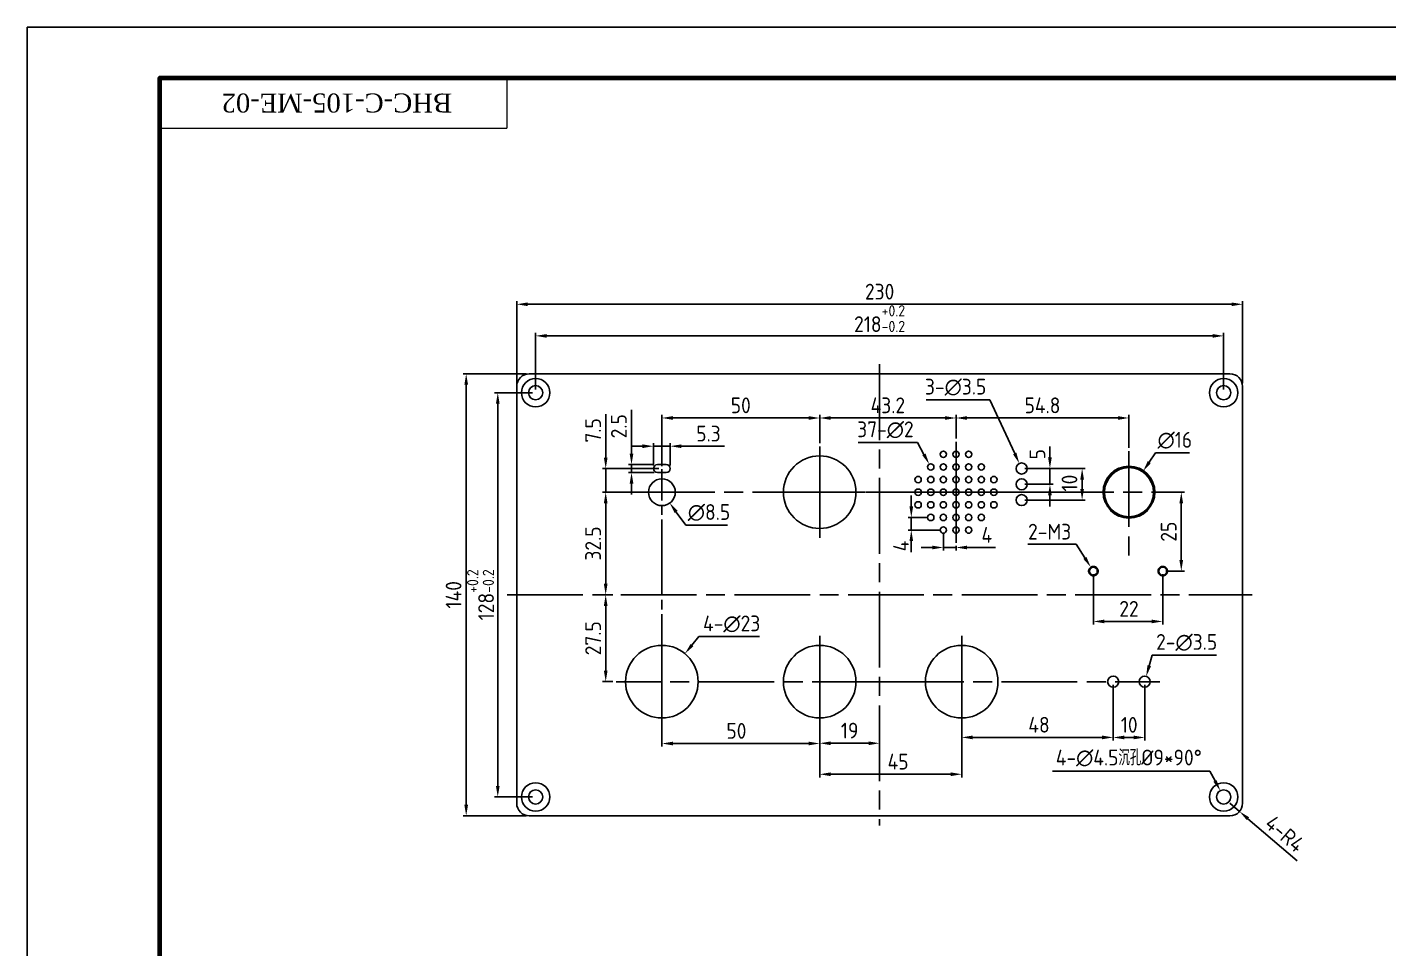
# Model space of a CAD drawing. Header units: millimetres. Extents: x 766 to 1606, y -57 to 537.
# Drawn here: x 765.9 to 1197.3, y 245.5 to 537.3 of the extents above; entities that cross this region are included whole.
import ezdxf
from ezdxf.enums import TextEntityAlignment as Align

# ---------------------------------------------------------------- set-up
doc = ezdxf.new("R2010")
doc.units = ezdxf.units.MM
doc.header["$LTSCALE"] = 2
for name, pattern in [('AM_ISO08W050', [18, 12, -1.5, 3, -1.5]), ('AM_ISO08W050x2', [9, 6, -0.75, 1.5, -0.75]), ('HIDDEN', [9.525, 6.35, -3.175])]:
    doc.linetypes.add(name, pattern=pattern)
doc.layers.get('Defpoints').update_dxf_attribs({"lineweight": 50})
doc.layers.add('02___PRT_ALL_AXES', color=7, linetype='Continuous')
doc.layers.add('DEFAULT_2', color=8, linetype='HIDDEN')
for name, color, linetype, lineweight in [('AM_0', 7, 'Continuous', 50), ('AM_5', 3, 'Continuous', 25), ('AM_6', 2, 'Continuous', 35), ('AM_7', 4, 'AM_ISO08W050', 25), ('AM_8', 1, 'Continuous', 25)]:
    doc.layers.add(name, color=color, linetype=linetype, lineweight=lineweight)
doc.styles.get("Standard").update_dxf_attribs({"font": 'ISOCP.SHX', "bigfont": 'gbcbig.shx'})
doc.styles.add('tnr', font='TIMES.TTF')
doc.dimstyles.new('AM_ISO$0', dxfattribs={"dimtxt": 5, "dimasz": 3.5, "dimexe": 1, "dimexo": 1, "dimgap": 1.5, "dimtad": 1, "dimdsep": 46, "dimtxsty": 'Standard', "dimcen": 0, "dimclrd": 256, "dimclre": 256, "dimclrt": 2, "dimadec": 0, "dimazin": 2, "dimtp": 0.1, "dimtm": 0.1, "dimtfac": 0.71, "dimtmove": 0, "dimatfit": 3, "dimfxl": 1, "dimlwd": -1, "dimlwe": -1, "dimarcsym": 1})
doc.dimstyles.new('AM_ISO$3', dxfattribs={"dimtxt": 5, "dimasz": 3.5, "dimexe": 1, "dimexo": 1, "dimgap": 1.5, "dimtad": 1, "dimtoh": 1, "dimdsep": 46, "dimtxsty": 'Standard', "dimcen": 0, "dimclrd": 256, "dimclre": 256, "dimclrt": 2, "dimadec": 0, "dimazin": 2, "dimtp": 0.1, "dimtm": 0.1, "dimtfac": 0.71, "dimtofl": 0, "dimtmove": 0, "dimatfit": 0, "dimfxl": 1, "dimlwd": -1, "dimlwe": -1, "dimarcsym": 1})
doc.dimstyles.new('AM_ISO$4', dxfattribs={"dimtxt": 5, "dimasz": 3.5, "dimexe": 1, "dimexo": 1, "dimgap": 1.5, "dimtad": 1, "dimdsep": 46, "dimtxsty": 'Standard', "dimcen": 0, "dimclrd": 256, "dimclre": 256, "dimclrt": 2, "dimadec": 0, "dimazin": 2, "dimtp": 0.1, "dimtm": 0.1, "dimtfac": 0.71, "dimtmove": 0, "dimatfit": 3, "dimfxl": 1, "dimlwd": -1, "dimlwe": -1, "dimarcsym": 1})

# ---------------------------------------------------------------- blocks, each defined once
blk = doc.blocks.new('*D9')
at = {"layer": 'AM_5', "linetype": 'ByBlock'}
for p, q in [((1017.01, 343.6), (1017.01, 309.52)), ((967.01, 340.6), (967.01, 309.52)), ((970.51, 310.52), (1013.51, 310.52))]:
    blk.add_line(p, q, dxfattribs=at)
at = {"layer": 'AM_5'}
for points in [[(970.51, 311.1), (970.51, 309.93), (967.01, 310.52)], [(1013.51, 311.1), (1013.51, 309.93), (1017.01, 310.52)]]:
    blk.add_solid(points, dxfattribs=at)
at = {"layer": 'Defpoints', "color": 0}
for p in [(967.01, 341.6), (1017.01, 344.6), (1017.01, 310.52)]:
    blk.add_point(p, dxfattribs=at)
at = {"layer": 'AM_5', "color": 2, "insert": (990.63, 314.52), "char_height": 5, "attachment_point": 5}
blk.add_mtext('50', dxfattribs=at)
blk = doc.blocks.new('*D10')
at = {"layer": 'AM_5', "linetype": 'ByBlock'}
for p, q in [((1017.01, 343.6), (1017.01, 299.78)), ((1062.01, 343.6), (1062.01, 299.78)), ((1020.51, 300.78), (1058.51, 300.78))]:
    blk.add_line(p, q, dxfattribs=at)
at = {"layer": 'AM_5'}
for points in [[(1020.51, 301.37), (1020.51, 300.2), (1017.01, 300.78)], [(1058.51, 301.37), (1058.51, 300.2), (1062.01, 300.78)]]:
    blk.add_solid(points, dxfattribs=at)
at = {"layer": 'Defpoints', "color": 0}
for p in [(1017.01, 344.6), (1062.01, 344.6), (1062.01, 300.78)]:
    blk.add_point(p, dxfattribs=at)
at = {"layer": 'AM_5', "color": 2, "insert": (1041.85, 304.78), "char_height": 5, "attachment_point": 5}
blk.add_mtext('45', dxfattribs=at)
blk = doc.blocks.new('*D11')
at = {"layer": 'AM_5', "linetype": 'ByBlock'}
for p, q in [((1062.01, 343.6), (1062.01, 311.45)), ((1110.01, 329.1), (1110.01, 311.45)), ((1065.51, 312.45), (1106.51, 312.45))]:
    blk.add_line(p, q, dxfattribs=at)
at = {"layer": 'AM_5'}
for points in [[(1065.51, 313.03), (1065.51, 311.86), (1062.01, 312.45)], [(1106.51, 313.03), (1106.51, 311.86), (1110.01, 312.45)]]:
    blk.add_solid(points, dxfattribs=at)
at = {"layer": 'Defpoints', "color": 0}
for p in [(1062.01, 344.6), (1110.01, 330.1), (1110.01, 312.45)]:
    blk.add_point(p, dxfattribs=at)
at = {"layer": 'AM_5', "color": 2, "insert": (1086.51, 316.45), "char_height": 5, "attachment_point": 5}
blk.add_mtext('48', dxfattribs=at)
blk = doc.blocks.new('*D12')
at = {"layer": 'AM_5', "linetype": 'ByBlock'}
for p, q in [((1110.01, 329.1), (1110.01, 311.43)), ((1120.01, 329.1), (1120.01, 311.43)), ((1113.51, 312.43), (1116.51, 312.43))]:
    blk.add_line(p, q, dxfattribs=at)
at = {"layer": 'AM_5'}
for points in [[(1113.51, 313.01), (1113.51, 311.85), (1110.01, 312.43)], [(1116.51, 313.01), (1116.51, 311.85), (1120.01, 312.43)]]:
    blk.add_solid(points, dxfattribs=at)
at = {"layer": 'Defpoints', "color": 0}
for p in [(1110.01, 330.1), (1120.01, 330.1), (1120.01, 312.43)]:
    blk.add_point(p, dxfattribs=at)
at = {"layer": 'AM_5', "color": 2, "insert": (1115.09, 316.43), "char_height": 5, "attachment_point": 5}
blk.add_mtext('10', dxfattribs=at)
blk = doc.blocks.new('*D13')
at = {"layer": 'AM_5', "linetype": 'ByBlock', "transparency": 16777216}
for p, q in [((967.01, 398.35), (967.01, 414.6)), ((1017.01, 405.6), (1017.01, 414.6)), ((970.51, 413.6), (1013.51, 413.6))]:
    blk.add_line(p, q, dxfattribs=at)
at = {"layer": 'AM_5', "transparency": 16777216}
for points in [[(970.51, 414.18), (970.51, 413.01), (967.01, 413.6)], [(1013.51, 414.18), (1013.51, 413.01), (1017.01, 413.6)]]:
    blk.add_solid(points, dxfattribs=at)
at = {"layer": 'Defpoints', "color": 0, "transparency": 16777216}
for p in [(1017.01, 413.6), (1017.01, 404.6), (967.01, 397.35)]:
    blk.add_point(p, dxfattribs=at)
at = {"layer": 'AM_5', "color": 2, "transparency": 16777216, "insert": (992.01, 417.6), "char_height": 5, "attachment_point": 5}
blk.add_mtext('50', dxfattribs=at)
blk = doc.blocks.new('*D14')
at = {"layer": 'AM_5', "linetype": 'ByBlock', "transparency": 16777216}
for p, q in [((1017.01, 405.6), (1017.01, 414.6)), ((1060.21, 407.1), (1060.21, 414.6)), ((1020.51, 413.6), (1056.71, 413.6))]:
    blk.add_line(p, q, dxfattribs=at)
at = {"layer": 'AM_5', "transparency": 16777216}
for points in [[(1020.51, 414.18), (1020.51, 413.01), (1017.01, 413.6)], [(1056.71, 414.18), (1056.71, 413.01), (1060.21, 413.6)]]:
    blk.add_solid(points, dxfattribs=at)
at = {"layer": 'Defpoints', "color": 0, "transparency": 16777216}
for p in [(1060.21, 413.6), (1060.21, 406.1), (1017.01, 404.6)]:
    blk.add_point(p, dxfattribs=at)
at = {"layer": 'AM_5', "color": 2, "transparency": 16777216, "insert": (1038.61, 417.6), "char_height": 5, "attachment_point": 5}
blk.add_mtext('43.2', dxfattribs=at)
blk = doc.blocks.new('*D15')
at = {"layer": 'AM_5', "linetype": 'ByBlock'}
for p, q in [((1082.01, 397.6), (1101.17, 397.6)), ((1100.17, 394.1), (1100.17, 391.1)), ((1082.01, 387.6), (1101.17, 387.6))]:
    blk.add_line(p, q, dxfattribs=at)
at = {"layer": 'AM_5'}
for points in [[(1099.59, 394.1), (1100.75, 394.1), (1100.17, 397.6)], [(1099.59, 391.1), (1100.75, 391.1), (1100.17, 387.6)]]:
    blk.add_solid(points, dxfattribs=at)
at = {"layer": 'Defpoints', "color": 0}
for p in [(1081.01, 397.6), (1081.01, 387.6), (1100.17, 387.6)]:
    blk.add_point(p, dxfattribs=at)
at = {"layer": 'AM_5', "color": 2, "insert": (1096.17, 392.99), "char_height": 5, "attachment_point": 5, "rotation": 90}
blk.add_mtext('10', dxfattribs=at)
blk = doc.blocks.new('*D16')
at = {"layer": 'AM_5', "linetype": 'ByBlock'}
for p, q in [((1089.97, 401.1), (1089.97, 404.6)), ((1082.01, 397.6), (1090.97, 397.6)), ((1089.97, 392.6), (1089.97, 397.6)), ((1082.01, 392.6), (1090.97, 392.6)), ((1089.97, 389.1), (1089.97, 385.6))]:
    blk.add_line(p, q, dxfattribs=at)
at = {"layer": 'AM_5'}
for points in [[(1089.38, 401.1), (1090.55, 401.1), (1089.97, 397.6)], [(1089.38, 389.1), (1090.55, 389.1), (1089.97, 392.6)]]:
    blk.add_solid(points, dxfattribs=at)
at = {"layer": 'Defpoints', "color": 0}
for p in [(1081.01, 397.6), (1089.97, 397.6), (1081.01, 392.6)]:
    blk.add_point(p, dxfattribs=at)
at = {"layer": 'AM_5', "color": 2, "insert": (1086.01, 402.13), "char_height": 5, "attachment_point": 5, "rotation": 90}
blk.add_mtext('5', dxfattribs=at)
blk = doc.blocks.new('*D17')
at = {"layer": 'AM_5', "linetype": 'ByBlock', "transparency": 16777216}
for p, q in [((976.55, 341.67), (978.77, 344.37)), ((978.77, 344.37), (997.98, 344.37))]:
    blk.add_line(p, q, dxfattribs=at)
at = {"layer": 'AM_5', "transparency": 16777216}
blk.add_solid([(976.1, 342.04), (977, 341.3), (974.32, 338.97)], dxfattribs=at)
at = {"layer": 'Defpoints', "color": 0, "transparency": 16777216}
for p in [(974.32, 338.97), (959.7, 321.22)]:
    blk.add_point(p, dxfattribs=at)
at = {"layer": 'AM_5', "color": 2, "transparency": 16777216, "insert": (989.13, 348.38), "char_height": 5, "attachment_point": 5}
blk.add_mtext('4-∅23', dxfattribs=at)
blk = doc.blocks.new('*D18')
at = {"layer": 'AM_5', "linetype": 'ByBlock'}
for p, q in [((971.56, 383.82), (974.58, 379.65)), ((974.58, 379.65), (987.79, 379.65))]:
    blk.add_line(p, q, dxfattribs=at)
at = {"layer": 'AM_5'}
blk.add_solid([(972.03, 384.16), (971.09, 383.48), (969.51, 386.65)], dxfattribs=at)
at = {"layer": 'Defpoints', "color": 0}
for p in [(964.52, 393.54), (969.51, 386.65)]:
    blk.add_point(p, dxfattribs=at)
at = {"layer": 'AM_5', "color": 2, "insert": (981.94, 383.65), "char_height": 5, "attachment_point": 5}
blk.add_mtext('∅8.5', dxfattribs=at)
blk = doc.blocks.new('*D19')
at = {"layer": 'AM_5', "linetype": 'ByBlock', "transparency": 16777216}
for p, q in [((1121.43, 335.15), (1122.37, 338.52)), ((1122.37, 338.52), (1142.7, 338.52))]:
    blk.add_line(p, q, dxfattribs=at)
at = {"layer": 'AM_5', "transparency": 16777216}
blk.add_solid([(1120.86, 335.31), (1121.99, 334.99), (1120.48, 331.78)], dxfattribs=at)
at = {"layer": 'Defpoints', "color": 0, "transparency": 16777216}
for p in [(1119.54, 328.41), (1120.48, 331.78)]:
    blk.add_point(p, dxfattribs=at)
at = {"layer": 'AM_5', "color": 2, "transparency": 16777216, "insert": (1133.29, 342.52), "char_height": 5, "attachment_point": 5}
blk.add_mtext('2-∅3.5', dxfattribs=at)
blk = doc.blocks.new('*D20')
at = {"layer": 'AM_5', "linetype": 'ByBlock', "transparency": 16777216}
for p, q in [((1056.21, 377.1), (1056.21, 371.59)), ((1052.71, 372.59), (1049.21, 372.59)), ((1056.21, 372.59), (1060.21, 372.59)), ((1060.21, 373.1), (1060.21, 371.59)), ((1063.71, 372.59), (1072.71, 372.59))]:
    blk.add_line(p, q, dxfattribs=at)
at = {"layer": 'AM_5', "transparency": 16777216}
for points in [[(1052.71, 373.17), (1052.71, 372), (1056.21, 372.59)], [(1063.71, 373.17), (1063.71, 372), (1060.21, 372.59)]]:
    blk.add_solid(points, dxfattribs=at)
at = {"layer": 'Defpoints', "color": 0, "transparency": 16777216}
for p in [(1056.21, 378.1), (1060.21, 374.1), (1060.21, 372.59)]:
    blk.add_point(p, dxfattribs=at)
at = {"layer": 'AM_5', "color": 2, "transparency": 16777216, "insert": (1069.96, 376.59), "char_height": 5, "attachment_point": 5}
blk.add_mtext('4', dxfattribs=at)
blk = doc.blocks.new('*D21')
at = {"layer": 'AM_5', "linetype": 'ByBlock', "transparency": 16777216}
for p, q in [((1046.04, 385.6), (1046.04, 389.1)), ((1051.21, 382.1), (1045.04, 382.1)), ((1046.04, 378.1), (1046.04, 382.1)), ((1055.21, 378.1), (1045.04, 378.1)), ((1046.04, 374.6), (1046.04, 371.1))]:
    blk.add_line(p, q, dxfattribs=at)
at = {"layer": 'AM_5', "transparency": 16777216}
for points in [[(1045.46, 385.6), (1046.63, 385.6), (1046.04, 382.1)], [(1045.46, 374.6), (1046.63, 374.6), (1046.04, 378.1)]]:
    blk.add_solid(points, dxfattribs=at)
at = {"layer": 'Defpoints', "color": 0, "transparency": 16777216}
for p in [(1046.04, 382.1), (1052.21, 382.1), (1056.21, 378.1)]:
    blk.add_point(p, dxfattribs=at)
at = {"layer": 'AM_5', "color": 2, "transparency": 16777216, "insert": (1042.79, 373.06), "char_height": 5, "attachment_point": 5, "rotation": 90}
blk.add_mtext('4', dxfattribs=at)
blk = doc.blocks.new('*D22')
at = {"layer": 'AM_5', "linetype": 'ByBlock'}
for p, q in [((1048, 405.84), (1029.2, 405.84)), ((1050.06, 402.05), (1048, 405.84))]:
    blk.add_line(p, q, dxfattribs=at)
at = {"layer": 'AM_5'}
blk.add_solid([(1050.57, 402.33), (1049.55, 401.77), (1051.73, 398.97)], dxfattribs=at)
at = {"layer": 'Defpoints', "color": 0}
for p in [(1051.73, 398.97), (1052.69, 397.22)]:
    blk.add_point(p, dxfattribs=at)
at = {"layer": 'AM_5', "color": 2, "insert": (1037.85, 409.84), "char_height": 5, "attachment_point": 5}
blk.add_mtext('37-∅2', dxfattribs=at)
blk = doc.blocks.new('*D23')
at = {"layer": 'AM_5', "linetype": 'ByBlock'}
for p, q in [((957.39, 402.32), (957.39, 416.15)), ((964.61, 398.82), (956.39, 398.82)), ((957.39, 396.32), (957.39, 398.82)), ((964.61, 396.32), (956.39, 396.32)), ((957.39, 392.82), (957.39, 389.32))]:
    blk.add_line(p, q, dxfattribs=at)
at = {"layer": 'AM_5'}
for points in [[(956.81, 402.32), (957.98, 402.32), (957.39, 398.82)], [(956.81, 392.82), (957.98, 392.82), (957.39, 396.32)]]:
    blk.add_solid(points, dxfattribs=at)
at = {"layer": 'Defpoints', "color": 0}
for p in [(965.61, 398.82), (957.39, 396.32), (965.61, 396.32)]:
    blk.add_point(p, dxfattribs=at)
at = {"layer": 'AM_5', "color": 2, "insert": (953.39, 410.98), "char_height": 5, "attachment_point": 5, "rotation": 90}
blk.add_mtext('2.5', dxfattribs=at)
blk = doc.blocks.new('*D24')
at = {"layer": 'AM_5', "linetype": 'ByBlock'}
for p, q in [((964.36, 398.57), (964.36, 405.66)), ((969.66, 398.57), (969.66, 405.66)), ((960.86, 404.66), (957.36, 404.66)), ((964.36, 404.66), (969.66, 404.66)), ((973.16, 404.66), (986.87, 404.66))]:
    blk.add_line(p, q, dxfattribs=at)
at = {"layer": 'AM_5'}
for points in [[(960.86, 405.24), (960.86, 404.07), (964.36, 404.66)], [(973.16, 405.24), (973.16, 404.07), (969.66, 404.66)]]:
    blk.add_solid(points, dxfattribs=at)
at = {"layer": 'Defpoints', "color": 0}
for p in [(969.66, 404.66), (964.36, 397.57), (969.66, 397.57)]:
    blk.add_point(p, dxfattribs=at)
at = {"layer": 'AM_5', "color": 2, "insert": (981.77, 408.66), "char_height": 5, "attachment_point": 5}
blk.add_mtext('5.3', dxfattribs=at)
blk = doc.blocks.new('*D25')
at = {"layer": 'AM_5', "linetype": 'ByBlock'}
for p, q in [((949.22, 401.07), (949.22, 414.77)), ((966.01, 397.57), (948.22, 397.57)), ((949.22, 390.1), (949.22, 397.57)), ((958.76, 390.1), (948.22, 390.1)), ((949.22, 386.6), (949.22, 383.1))]:
    blk.add_line(p, q, dxfattribs=at)
at = {"layer": 'AM_5'}
for points in [[(948.63, 401.07), (949.8, 401.07), (949.22, 397.57)], [(948.63, 386.6), (949.8, 386.6), (949.22, 390.1)]]:
    blk.add_solid(points, dxfattribs=at)
at = {"layer": 'Defpoints', "color": 0}
for p in [(949.22, 397.57), (967.01, 397.57), (959.76, 390.1)]:
    blk.add_point(p, dxfattribs=at)
at = {"layer": 'AM_5', "color": 2, "insert": (945.22, 409.67), "char_height": 5, "attachment_point": 5, "rotation": 90}
blk.add_mtext('7.5', dxfattribs=at)
blk = doc.blocks.new('*D26')
at = {"layer": 'AM_5', "linetype": 'ByBlock', "transparency": 16777216}
for p, q in [((1070.94, 419.35), (1050.73, 419.35)), ((1078.81, 402.36), (1070.94, 419.35))]:
    blk.add_line(p, q, dxfattribs=at)
at = {"layer": 'AM_5', "transparency": 16777216}
blk.add_solid([(1079.34, 402.6), (1078.28, 402.11), (1080.28, 399.18)], dxfattribs=at)
at = {"layer": 'Defpoints', "color": 0, "transparency": 16777216}
for p in [(1080.28, 399.18), (1081.75, 396.01)]:
    blk.add_point(p, dxfattribs=at)
at = {"layer": 'AM_5', "color": 2, "transparency": 16777216, "insert": (1060.09, 423.35), "char_height": 5, "attachment_point": 5}
blk.add_mtext('3-∅3.5', dxfattribs=at)
blk = doc.blocks.new('*D27')
at = {"layer": 'AM_5', "linetype": 'ByBlock', "transparency": 16777216}
for p, q in [((927.01, 422.6), (927.01, 440.6)), ((1145.01, 422.6), (1145.01, 440.6)), ((930.51, 439.6), (1141.51, 439.6))]:
    blk.add_line(p, q, dxfattribs=at)
at = {"layer": 'AM_5', "transparency": 16777216}
for points in [[(930.51, 440.18), (930.51, 439.01), (927.01, 439.6)], [(1141.51, 440.18), (1141.51, 439.01), (1145.01, 439.6)]]:
    blk.add_solid(points, dxfattribs=at)
at = {"layer": 'Defpoints', "color": 0, "transparency": 16777216}
for p in [(1145.01, 439.6), (927.01, 421.6), (1145.01, 421.6)]:
    blk.add_point(p, dxfattribs=at)
at = {"layer": 'AM_5', "color": 2, "transparency": 16777216, "insert": (1036.01, 445.06), "char_height": 5, "attachment_point": 5}
blk.add_mtext('218{}{\\H0.71x;\\C2;\\S+0.2^ -0.2;}', dxfattribs=at)
blk = doc.blocks.new('*D28')
at = {"layer": 'AM_5', "linetype": 'ByBlock', "transparency": 16777216}
for p, q in [((921.01, 424.6), (921.01, 450.6)), ((1147.51, 449.6), (924.51, 449.6)), ((1151.01, 424.6), (1151.01, 450.6))]:
    blk.add_line(p, q, dxfattribs=at)
at = {"layer": 'AM_5', "transparency": 16777216}
for points in [[(924.51, 450.18), (924.51, 449.01), (921.01, 449.6)], [(1147.51, 450.18), (1147.51, 449.01), (1151.01, 449.6)]]:
    blk.add_solid(points, dxfattribs=at)
at = {"layer": 'Defpoints', "color": 0, "transparency": 16777216}
for p in [(921.01, 449.6), (921.01, 423.6), (1151.01, 423.6)]:
    blk.add_point(p, dxfattribs=at)
at = {"layer": 'AM_5', "color": 2, "transparency": 16777216, "insert": (1036.01, 453.6), "char_height": 5, "attachment_point": 5}
blk.add_mtext('230', dxfattribs=at)
blk = doc.blocks.new('*D29')
at = {"layer": 'AM_5', "linetype": 'ByBlock', "transparency": 16777216}
for p, q in [((926.01, 421.6), (914.01, 421.6)), ((915.01, 418.1), (915.01, 297.1)), ((926.01, 293.6), (914.01, 293.6))]:
    blk.add_line(p, q, dxfattribs=at)
at = {"layer": 'AM_5', "transparency": 16777216}
for points in [[(914.43, 418.1), (915.6, 418.1), (915.01, 421.6)], [(914.43, 297.1), (915.6, 297.1), (915.01, 293.6)]]:
    blk.add_solid(points, dxfattribs=at)
at = {"layer": 'Defpoints', "color": 0, "transparency": 16777216}
for p in [(927.01, 421.6), (915.01, 293.6), (927.01, 293.6)]:
    blk.add_point(p, dxfattribs=at)
at = {"layer": 'AM_5', "color": 2, "transparency": 16777216, "insert": (909.55, 357.6), "char_height": 5, "attachment_point": 5, "rotation": 90}
blk.add_mtext('128{}{\\H0.71x;\\C2;\\S+0.2^ -0.2;}', dxfattribs=at)
blk = doc.blocks.new('*D30')
at = {"layer": 'AM_5', "linetype": 'ByBlock', "transparency": 16777216}
for p, q in [((924.01, 427.6), (904.01, 427.6)), ((905.01, 424.1), (905.01, 291.1)), ((924.01, 287.6), (904.01, 287.6))]:
    blk.add_line(p, q, dxfattribs=at)
at = {"layer": 'AM_5', "transparency": 16777216}
for points in [[(904.43, 424.1), (905.6, 424.1), (905.01, 427.6)], [(904.43, 291.1), (905.6, 291.1), (905.01, 287.6)]]:
    blk.add_solid(points, dxfattribs=at)
at = {"layer": 'Defpoints', "color": 0, "transparency": 16777216}
for p in [(925.01, 427.6), (905.01, 287.6), (925.01, 287.6)]:
    blk.add_point(p, dxfattribs=at)
at = {"layer": 'AM_5', "color": 2, "transparency": 16777216, "insert": (901.01, 357.6), "char_height": 5, "attachment_point": 5, "rotation": 90}
blk.add_mtext('140', dxfattribs=at)
blk = doc.blocks.new('*D40')
at = {"layer": 'AM_5', "linetype": 'ByBlock'}
for p, q in [((1140.61, 301.75), (1090.8, 301.75)), ((1142.28, 298.66), (1140.61, 301.75))]:
    blk.add_line(p, q, dxfattribs=at)
at = {"layer": 'AM_5'}
blk.add_solid([(1142.8, 298.93), (1141.77, 298.38), (1143.94, 295.58)], dxfattribs=at)
at = {"layer": 'Defpoints', "color": 0}
for p in [(1143.94, 295.58), (1146.08, 291.61)]:
    blk.add_point(p, dxfattribs=at)
at = {"layer": 'AM_5', "color": 2, "insert": (1114.96, 305.91), "char_height": 5, "attachment_point": 5}
blk.add_mtext('4-∅4.5沉孔%%c9*90%%d', dxfattribs=at)
blk = doc.blocks.new('*D41')
at = {"layer": 'AM_5', "linetype": 'ByBlock', "transparency": 16777216}
for p, q in [((951.51, 357.6), (948.22, 357.6)), ((949.22, 333.6), (949.22, 354.1)), ((951.51, 330.1), (948.22, 330.1))]:
    blk.add_line(p, q, dxfattribs=at)
at = {"layer": 'AM_5', "transparency": 16777216}
for points in [[(948.63, 354.1), (949.8, 354.1), (949.22, 357.6)], [(948.63, 333.6), (949.8, 333.6), (949.22, 330.1)]]:
    blk.add_solid(points, dxfattribs=at)
at = {"layer": 'Defpoints', "color": 0, "transparency": 16777216}
for p in [(949.22, 357.6), (952.51, 357.6), (952.51, 330.1)]:
    blk.add_point(p, dxfattribs=at)
at = {"layer": 'AM_5', "color": 2, "transparency": 16777216, "insert": (945.22, 343.85), "char_height": 5, "attachment_point": 5, "rotation": 90}
blk.add_mtext('27.5', dxfattribs=at)
blk = doc.blocks.new('*D42')
at = {"layer": 'AM_5', "linetype": 'ByBlock'}
for p, q in [((1017.01, 314.6), (1017.01, 309.6)), ((1036.01, 314.6), (1036.01, 309.6)), ((1020.51, 310.6), (1032.51, 310.6))]:
    blk.add_line(p, q, dxfattribs=at)
at = {"layer": 'AM_5'}
for points in [[(1020.51, 311.18), (1020.51, 310.01), (1017.01, 310.6)], [(1032.51, 311.18), (1032.51, 310.01), (1036.01, 310.6)]]:
    blk.add_solid(points, dxfattribs=at)
at = {"layer": 'Defpoints', "color": 0}
for p in [(1017.01, 315.6), (1036.01, 315.6), (1036.01, 310.6)]:
    blk.add_point(p, dxfattribs=at)
at = {"layer": 'AM_5', "color": 2, "insert": (1026.51, 314.6), "char_height": 5, "attachment_point": 5}
blk.add_mtext('19', dxfattribs=at)
blk = doc.blocks.new('*D44')
at = {"layer": 'AM_5', "linetype": 'ByBlock'}
for p, q in [((1103.73, 364.1), (1103.73, 348.17)), ((1125.73, 364.1), (1125.73, 348.17)), ((1107.23, 349.17), (1122.23, 349.17))]:
    blk.add_line(p, q, dxfattribs=at)
at = {"layer": 'AM_5'}
for points in [[(1107.23, 349.75), (1107.23, 348.59), (1103.73, 349.17)], [(1122.23, 349.75), (1122.23, 348.59), (1125.73, 349.17)]]:
    blk.add_solid(points, dxfattribs=at)
at = {"layer": 'Defpoints', "color": 0}
for p in [(1103.73, 365.1), (1125.73, 365.1), (1125.73, 349.17)]:
    blk.add_point(p, dxfattribs=at)
at = {"layer": 'AM_5', "color": 2, "insert": (1115.01, 353.17), "char_height": 5, "attachment_point": 5}
blk.add_mtext('22', dxfattribs=at)
blk = doc.blocks.new('*D45')
at = {"layer": 'AM_5', "linetype": 'ByBlock'}
for p, q in [((1126.73, 390.1), (1132.59, 390.1)), ((1131.59, 368.6), (1131.59, 386.6)), ((1126.73, 365.1), (1132.59, 365.1))]:
    blk.add_line(p, q, dxfattribs=at)
at = {"layer": 'AM_5'}
for points in [[(1131, 386.6), (1132.17, 386.6), (1131.59, 390.1)], [(1131, 368.6), (1132.17, 368.6), (1131.59, 365.1)]]:
    blk.add_solid(points, dxfattribs=at)
at = {"layer": 'Defpoints', "color": 0}
for p in [(1125.73, 390.1), (1131.59, 390.1), (1125.73, 365.1)]:
    blk.add_point(p, dxfattribs=at)
at = {"layer": 'AM_5', "color": 2, "insert": (1127.59, 377.6), "char_height": 5, "attachment_point": 5, "rotation": 90}
blk.add_mtext('25', dxfattribs=at)
blk = doc.blocks.new('*D46')
at = {"layer": 'AM_5', "linetype": 'ByBlock'}
for p, q in [((1147.01, 291.6), (1150.05, 288.99)), ((1168.27, 273.37), (1152.71, 286.71))]:
    blk.add_line(p, q, dxfattribs=at)
at = {"layer": 'AM_5'}
blk.add_solid([(1153.09, 287.16), (1152.33, 286.27), (1150.05, 288.99)], dxfattribs=at)
at = {"layer": 'Defpoints', "color": 0}
for p in [(1147.01, 291.6), (1150.05, 288.99)]:
    blk.add_point(p, dxfattribs=at)
at = {"layer": 'AM_5', "color": 2, "insert": (1164.42, 281.94), "char_height": 5, "attachment_point": 5, "rotation": 319.3839}
blk.add_mtext('4-R4', dxfattribs=at)
blk = doc.blocks.new('BH-BORDER-A3')
at = {"color": 0, "lineweight": 13, "ltscale": 0.4}
for p in [(76, 289), (21, 281)]:
    blk.add_line(p, (76, 281), dxfattribs=at)
at = {"lineweight": 100, "ltscale": 0.4}
blk.add_lwpolyline([(410, 8), (21, 8), (21, 289), (410, 289)], close=True, dxfattribs=at)
at = {"layer": 'AM_8', "ltscale": 0.4}
blk.add_lwpolyline([(0, 0), (420, 0), (420, 297), (0, 297)], close=True, dxfattribs=at)
at = {"layer": 'AM_6', "color": 2, "ltscale": 0.4, "style": 'tnr'}
blk.add_attdef('TBA-2477AF-ME-00-00-00', text='', height=3, rotation=180, dxfattribs=at).set_placement((49.05, 285), align=Align.MIDDLE_CENTER)
blk = doc.blocks.new('*D50')
at = {"layer": 'AM_5', "linetype": 'ByBlock', "transparency": 16777216}
for p, q in [((1060.21, 407.1), (1060.21, 414.6)), ((1115.01, 404.1), (1115.01, 414.6)), ((1063.71, 413.6), (1111.51, 413.6))]:
    blk.add_line(p, q, dxfattribs=at)
at = {"layer": 'AM_5', "transparency": 16777216}
for points in [[(1063.71, 414.18), (1063.71, 413.01), (1060.21, 413.6)], [(1111.51, 414.18), (1111.51, 413.01), (1115.01, 413.6)]]:
    blk.add_solid(points, dxfattribs=at)
at = {"layer": 'Defpoints', "color": 0, "transparency": 16777216}
for p in [(1115.01, 413.6), (1060.21, 406.1), (1115.01, 403.1)]:
    blk.add_point(p, dxfattribs=at)
at = {"layer": 'AM_5', "color": 2, "transparency": 16777216, "insert": (1087.61, 417.6), "char_height": 5, "attachment_point": 5}
blk.add_mtext('54.8', dxfattribs=at)
blk = doc.blocks.new('*D56')
at = {"layer": 'AM_5', "linetype": 'ByBlock'}
for p, q in [((1121.45, 399.62), (1123.41, 402.52)), ((1123.41, 402.52), (1134.16, 402.52))]:
    blk.add_line(p, q, dxfattribs=at)
at = {"layer": 'AM_5'}
blk.add_solid([(1120.97, 399.95), (1121.94, 399.3), (1119.49, 396.72)], dxfattribs=at)
at = {"layer": 'Defpoints', "color": 0}
for p in [(1119.49, 396.72), (1110.53, 383.47)]:
    blk.add_point(p, dxfattribs=at)
at = {"layer": 'AM_5', "color": 2, "insert": (1129.54, 406.52), "char_height": 5, "attachment_point": 5}
blk.add_mtext('∅16', dxfattribs=at)
blk = doc.blocks.new('*D61')
at = {"layer": 'AM_5', "linetype": 'ByBlock'}
for p, q in [((966.01, 390.1), (948.22, 390.1)), ((949.22, 361.1), (949.22, 386.6)), ((951.51, 357.6), (948.22, 357.6))]:
    blk.add_line(p, q, dxfattribs=at)
at = {"layer": 'AM_5'}
for points in [[(948.63, 386.6), (949.8, 386.6), (949.22, 390.1)], [(948.63, 361.1), (949.8, 361.1), (949.22, 357.6)]]:
    blk.add_solid(points, dxfattribs=at)
at = {"layer": 'Defpoints', "color": 0}
for p in [(949.22, 390.1), (967.01, 390.1), (952.51, 357.6)]:
    blk.add_point(p, dxfattribs=at)
at = {"layer": 'AM_5', "color": 2, "insert": (945.22, 373.85), "char_height": 5, "attachment_point": 5, "rotation": 90}
blk.add_mtext('32.5', dxfattribs=at)
blk = doc.blocks.new('*D63')
at = {"layer": 'AM_5', "linetype": 'ByBlock'}
for p, q in [((1098.29, 373.59), (1082.95, 373.59)), ((1101.03, 369.31), (1098.29, 373.59))]:
    blk.add_line(p, q, dxfattribs=at)
at = {"layer": 'AM_5'}
blk.add_solid([(1101.52, 369.62), (1100.54, 368.99), (1102.92, 366.36)], dxfattribs=at)
at = {"layer": 'Defpoints', "color": 0}
for p in [(1102.92, 366.36), (1104.54, 363.84)]:
    blk.add_point(p, dxfattribs=at)
at = {"layer": 'AM_5', "color": 2, "insert": (1089.87, 377.59), "char_height": 5, "attachment_point": 5}
blk.add_mtext('2-M3', dxfattribs=at)

msp = doc.modelspace()

# ---------------------------------------------------------------- linework, layer by layer
at = {"color": 7, "linetype": 'Continuous'}
for p, q in [((1147.013, 427.595), (925.013, 427.595)), ((921.013, 423.595), (921.013, 291.595)), ((1151.013, 291.595), (1151.013, 423.595)), ((968.413, 398.815), (965.613, 398.815)), ((965.613, 396.315), (968.413, 396.315)), ((925.013, 287.595), (1147.013, 287.595))]:
    msp.add_line(p, q, dxfattribs=at)
for centre, radius, start, end in [((925.013, 423.595), 4, 90, 180), ((1147.013, 423.595), 4, 0, 90), ((965.613, 397.565), 1.25, 90, 270), ((968.413, 397.565), 1.25, 270, 90), ((925.013, 291.595), 4, 180, 270), ((1147.013, 291.595), 4, 270, 0)]:
    msp.add_arc(centre, radius, start, end, dxfattribs=at)
at = {"layer": '02___PRT_ALL_AXES', "color": 7, "linetype": 'Continuous'}
for centre, radius in [((927.013, 421.595), 4.5), ((927.013, 421.595), 2.25), ((1145.013, 421.595), 4.5), ((1145.013, 421.595), 2.25), ((1017.013, 390.095), 11.5), ((1056.213, 402.095), 1), ((1060.213, 402.095), 1), ((1064.213, 402.095), 1), ((1052.213, 398.095), 1), ((1056.213, 398.095), 1), ((1060.213, 398.095), 1), ((1064.213, 398.095), 1), ((1068.213, 398.095), 1), ((1081.013, 397.595), 1.75), ((967.013, 390.095), 4.25), ((1048.213, 394.095), 1), ((1052.213, 394.095), 1), ((1056.213, 394.095), 1), ((1060.213, 394.095), 1), ((1064.213, 394.095), 1), ((1068.213, 394.095), 1), ((1072.213, 394.095), 1), ((1081.013, 392.595), 1.75), ((1048.213, 390.095), 1), ((1052.213, 390.095), 1), ((1056.213, 390.095), 1), ((1060.213, 390.095), 1), ((1064.213, 390.095), 1), ((1068.213, 390.095), 1), ((1072.213, 390.095), 1), ((1081.013, 387.595), 1.75), ((1048.213, 386.095), 1), ((1052.213, 386.095), 1), ((1056.213, 386.095), 1), ((1060.213, 386.095), 1), ((1064.213, 386.095), 1), ((1068.213, 386.095), 1), ((1072.213, 386.095), 1), ((1052.213, 382.095), 1), ((1056.213, 382.095), 1), ((1060.213, 382.095), 1), ((1064.213, 382.095), 1), ((1068.213, 382.095), 1), ((1056.213, 378.095), 1), ((1060.213, 378.095), 1), ((1064.213, 378.095), 1), ((1103.733, 365.099), 1.25), ((1125.733, 365.099), 1.25), ((967.013, 330.095), 11.5), ((1017.013, 330.095), 11.5), ((1062.013, 330.095), 11.5), ((1110.013, 330.095), 1.75), ((1120.013, 330.095), 1.75), ((927.013, 293.595), 4.5), ((1145.013, 293.595), 4.5), ((927.013, 293.595), 2.25), ((1145.013, 293.595), 2.25)]:
    msp.add_circle(centre, radius, dxfattribs=at)
at = {"layer": 'AM_0', "linetype": 'Continuous'}
msp.add_circle((1115.013, 390.095), 8, dxfattribs=at)
at = {"layer": 'AM_7'}
for p, q in [((1036.013, 430.595), (1036.013, 284.595)), ((1060.213, 390.095), (1060.213, 406.095)), ((1017.013, 390.095), (1017.013, 404.595)), ((1115.013, 403.095), (1115.013, 369.404)), ((959.763, 390.095), (1078.367, 390.095)), ((1017.013, 390.095), (1002.513, 390.095)), ((1017.013, 390.095), (1031.513, 390.095)), ((1017.013, 390.095), (1017.013, 375.595)), ((1086.185, 390.095), (1044.213, 390.095)), ((1060.213, 390.095), (1060.213, 374.095)), ((1086.185, 390.095), (1128.157, 390.095)), ((918.013, 357.595), (1154.013, 357.595)), ((967.013, 328.595), (967.013, 341.595)), ((1017.013, 330.095), (1017.013, 344.595)), ((1062.013, 330.095), (1062.013, 344.595)), ((1038.638, 330.095), (952.513, 330.095)), ((967.013, 328.595), (967.013, 315.595)), ((1017.013, 330.095), (1017.013, 315.595)), ((1038.638, 330.095), (1124.763, 330.095)), ((1062.013, 330.095), (1062.013, 315.595))]:
    msp.add_line(p, q, dxfattribs=at)
at = {"layer": 'AM_7', "linetype": 'AM_ISO08W050x2'}
for p, q in [((967.013, 369.47), (967.013, 397.345)), ((967.013, 390.095), (959.763, 390.095)), ((967.013, 390.095), (974.263, 390.095)), ((967.013, 369.47), (967.013, 341.595))]:
    msp.add_line(p, q, dxfattribs=at)
at = {"layer": 'DEFAULT_2', "color": 8, "linetype": 'HIDDEN'}
for centre in [(1103.733, 365.099), (1125.733, 365.099)]:
    msp.add_circle(centre, 1.5, dxfattribs=at)

# ---------------------------------------------------------------- block references
at = {"lineweight": 0, "xscale": 2, "yscale": 2, "zscale": 2}
msp.add_blockref('BH-BORDER-A3', (765.923, -56.675), dxfattribs=at).add_auto_attribs({'TBA-2477AF-ME-00-00-00': 'BHC-C-105-ME-02'})

# ---------------------------------------------------------------- dimensions: what is measured, and where the dimension line sits
at = {"layer": 'AM_5'}
dim = msp.add_linear_dim(base=(921.013, 449.595), p1=(1151.013, 423.595), p2=(921.013, 423.595), dimstyle='AM_ISO$0', override={"dimtp": 0, "dimtm": 0.2, "dimtdec": 2, "dimtzin": 8}, dxfattribs=at)
dim.commit()
dim.dimension.update_dxf_attribs({"geometry": '*D28', "text_midpoint": (1036.013, 453.596)})
for base, p2, angle, picture, middle in [((1145.013, 439.595), (1145.013, 421.595), 0, '*D27', (1036.013, 445.062)), ((915.013, 293.595), (927.013, 293.595), 90, '*D29', (909.547, 357.595))]:
    dim = msp.add_linear_dim(base=base, p1=(927.013, 421.595), p2=p2, angle=angle, text='<>{}{\\H0.71x;\\C2;\\S+0.2^ -0.2;}', dimstyle='AM_ISO$0', override={"dimtp": 0.2, "dimtm": 0.2, "dimtdec": 2, "dimtzin": 8}, dxfattribs=at)
    dim.commit()
    dim.dimension.update_dxf_attribs({"geometry": picture, "text_midpoint": middle})
for base, p1, p2, angle, picture, middle in [((905.013, 287.595), (925.013, 427.595), (925.013, 287.595), 90, '*D30', (901.013, 357.595)), ((1131.586, 390.095), (1125.733, 365.099), (1125.733, 390.095), 90, '*D45', (1127.585, 377.597)), ((1060.213, 372.587), (1056.213, 378.095), (1060.213, 374.095), 0, '*D20', (1069.963, 376.587)), ((949.217, 357.595), (952.513, 330.095), (952.513, 357.595), 90, '*D41', (945.216, 343.845))]:
    dim = msp.add_linear_dim(base=base, p1=p1, p2=p2, angle=angle, dimstyle='AM_ISO$0', dxfattribs=at)
    dim.commit()
    dim.dimension.update_dxf_attribs({"geometry": picture, "text_midpoint": middle})
for p1, p2, text, picture, middle in [((1081.748, 396.007), (1080.278, 399.183), '3-<>', '*D26', (1060.088, 419.346)), ((1052.691, 397.217), (1051.735, 398.974), '37-<>', '*D22', (1037.851, 405.835)), ((959.701, 321.219), (974.324, 338.972), '4-<>', '*D17', (989.128, 344.375)), ((1119.542, 328.41), (1120.484, 331.781), '2-<>', '*D19', (1133.286, 338.522)), ((1146.081, 291.615), (1143.945, 295.576), '4-<>沉孔%%c9*90%%d', '*D40', (1114.958, 301.749))]:
    dim = msp.add_diameter_dim_2p(p1=p1, p2=p2, text=text, dimstyle='AM_ISO$3', dxfattribs=at)
    dim.commit()
    dim.dimension.update_dxf_attribs({"geometry": picture, "text_midpoint": middle, "dimtype": 163})
for base, p1, p2, picture, middle in [((1017.013, 413.595), (967.013, 397.345), (1017.013, 404.595), '*D13', (992.013, 417.595)), ((1060.213, 413.595), (1017.013, 404.595), (1060.213, 406.095), '*D14', (1038.613, 417.596)), ((1115.013, 413.595), (1060.213, 406.095), (1115.013, 403.095), '*D50', (1087.613, 417.595))]:
    dim = msp.add_linear_dim(base=base, p1=p1, p2=p2, dimstyle='AM_ISO$0', dxfattribs=at)
    dim.commit()
    dim.dimension.update_dxf_attribs({"geometry": picture, "text_midpoint": middle})
dim = msp.add_linear_dim(base=(949.217, 397.565), p1=(959.763, 390.095), p2=(967.013, 397.565), angle=90, dimstyle='AM_ISO$0', override={"dimdec": 1}, dxfattribs=at)
dim.commit()
dim.dimension.update_dxf_attribs({"geometry": '*D25', "text_midpoint": (945.217, 409.669)})
for base, p1, p2, angle, picture, middle in [((957.393, 396.315), (965.613, 398.815), (965.613, 396.315), 90, '*D23', (957.393, 410.982)), ((969.663, 404.657), (964.363, 397.565), (969.663, 397.565), 0, '*D24', (981.766, 404.657)), ((1100.169, 387.595), (1081.013, 397.595), (1081.013, 387.595), 90, '*D15', (1100.169, 392.99)), ((1125.733, 349.169), (1103.733, 365.099), (1125.733, 365.099), 0, '*D44', (1115.013, 349.169)), ((1036.013, 310.595), (1017.013, 315.595), (1036.013, 315.595), 0, '*D42', (1026.513, 310.595))]:
    dim = msp.add_linear_dim(base=base, p1=p1, p2=p2, angle=angle, dimstyle='AM_ISO$0', dxfattribs=at)
    dim.commit()
    dim.dimension.update_dxf_attribs({"geometry": picture, "text_midpoint": middle, "dimtype": 160})
at = {"layer": 'AM_5', "color": 2}
dim = msp.add_diameter_dim_2p(p1=(1110.533, 383.467), p2=(1119.492, 396.724), dimstyle='AM_ISO$3', dxfattribs=at)
dim.commit()
dim.dimension.update_dxf_attribs({"geometry": '*D56', "text_midpoint": (1129.536, 402.523), "dimtype": 163})
at = {"layer": 'AM_5'}
for base, p1, p2, picture, middle in [((1089.968, 397.595), (1081.013, 392.595), (1081.013, 397.595), '*D16', (1086.01, 402.133)), ((1046.043, 382.095), (1056.213, 378.095), (1052.213, 382.095), '*D21', (1042.793, 373.062))]:
    dim = msp.add_linear_dim(base=base, p1=p1, p2=p2, angle=90, dimstyle='AM_ISO$0', override={"dimtmove": 2}, dxfattribs=at)
    dim.commit()
    dim.dimension.update_dxf_attribs({"geometry": picture, "text_midpoint": middle, "dimtype": 160})
dim = msp.add_diameter_dim_2p(p1=(964.519, 393.536), p2=(969.507, 386.654), dimstyle='AM_ISO$3', dxfattribs=at)
dim.commit()
dim.dimension.update_dxf_attribs({"geometry": '*D18', "text_midpoint": (981.936, 379.651), "dimtype": 163})
at = {"layer": 'AM_5', "color": 2}
dim = msp.add_linear_dim(base=(949.217, 390.095), p1=(952.513, 357.595), p2=(967.013, 390.095), angle=90, dimstyle='AM_ISO$0', dxfattribs=at)
dim.commit()
dim.dimension.update_dxf_attribs({"geometry": '*D61', "text_midpoint": (945.216, 373.845)})
dim = msp.add_diameter_dim_2p(p1=(1104.543, 363.837), p2=(1102.923, 366.362), text='2-M3', dimstyle='AM_ISO$3', dxfattribs=at)
dim.commit()
dim.dimension.update_dxf_attribs({"geometry": '*D63', "text_midpoint": (1089.869, 373.587), "dimtype": 163})
at = {"layer": 'AM_5'}
for base, p1, p2, picture, middle in [((1017.013, 310.515), (967.013, 341.595), (1017.013, 344.595), '*D9', (990.633, 310.515)), ((1062.013, 300.784), (1017.013, 344.595), (1062.013, 344.595), '*D10', (1041.845, 300.784)), ((1110.013, 312.446), (1062.013, 344.595), (1110.013, 330.095), '*D11', (1086.509, 312.446)), ((1120.013, 312.428), (1110.013, 330.095), (1120.013, 330.095), '*D12', (1115.091, 312.428))]:
    dim = msp.add_linear_dim(base=base, p1=p1, p2=p2, dimstyle='AM_ISO$0', dxfattribs=at)
    dim.commit()
    dim.dimension.update_dxf_attribs({"geometry": picture, "text_midpoint": middle, "dimtype": 160})
dim = msp.add_radius_dim(center=(1147.013, 291.595), mpoint=(1150.049, 288.991), text='4-<>', dimstyle='AM_ISO$4', dxfattribs=at)
dim.commit()
dim.dimension.update_dxf_attribs({"geometry": '*D46', "text_midpoint": (1164.419, 281.937)})

doc.saveas('drawing.dxf')
